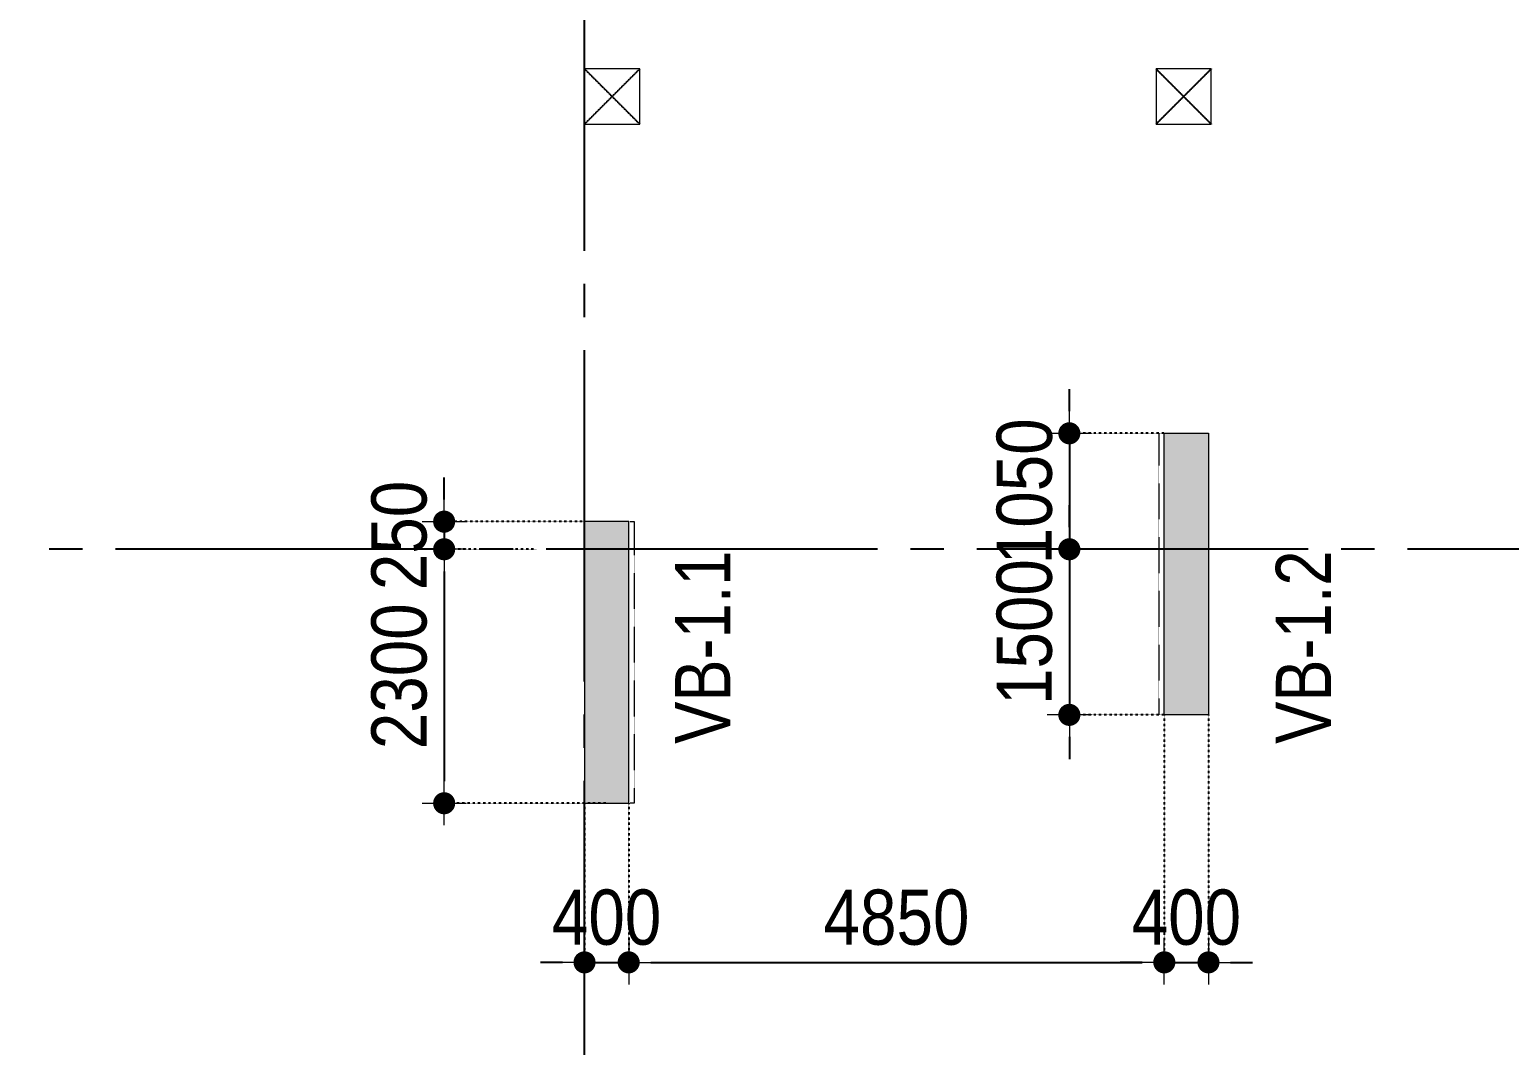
# Model space of a CAD drawing. Header units: millimetres. Extents: x -3973692 to -2843767, y 592734 to 838475.
# Drawn here: x -3476670 to -3463270, y 757738 to 766937 of the extents above; entities that cross this region are included whole.
import ezdxf
from ezdxf.enums import TextEntityAlignment as Align

# ---------------------------------------------------------------- set-up
doc = ezdxf.new("R2010")
doc.units = ezdxf.units.MM
doc.header["$MEASUREMENT"] = 0
doc.header["$PDMODE"] = 3
doc.header["$PDSIZE"] = -20
for name, pattern in [('CHG_XX_Cot_Tang 1$0$MB_Luoi truc$0$HTT Hidden 21', [3, 2, -1]), ('CHG_XX_Luoi truc$0$MB_Luoi truc$0$Center101', [13, 10, -1, 1, -1]), ('DIVIDE2', [15.875, 6.35, -3.175, 0, -3.175, 0, -3.175]), ('HIDDEN5', [2.8375, 1.25, -1.5875])]:
    doc.linetypes.add(name, pattern=pattern)
doc.layers.get('0').update_dxf_attribs({"lineweight": 9})
doc.layers.get('Defpoints').update_dxf_attribs({"color": 10, "lineweight": 0})
for name, color, linetype, lineweight in [("'S_General_Dim_1", 1, 'Continuous', 18), ("'S_General_Divide_3 Intermediate", 3, 'DIVIDE2', 40), ('CHG_XX_Cot_Tang 1$0$NS-Pier', 150, 'Continuous', 9), ('CHG_XX_Cot_Tang 1$0$NS-Pier @ 1', 150, 'Continuous', 9), ('CHG_XX_Cot_Tang 1$0$NS-Pier @ 100', 150, 'Continuous', 9), ('CHG_XX_Cot_Tang 1$0$NS-Pier @ 150 VP1', 150, 'Continuous', 9), ('CHG_XX_Cot_Tang 1$0$NS-Pier @ 150 VP2', 150, 'Continuous', 9), ('CHG_XX_Cot_Tang 1$0$NS-Pier @ 150 VP3', 150, 'Continuous', 9), ('CHG_XX_Cot_Tang 1$0$NS-Pier @ 150 VP4', 150, 'Continuous', 9), ('CHG_XX_Cot_Tang 1$0$NS-Pier @ 150 VP5', 150, 'Continuous', 9), ('CHG_XX_Cot_Tang 1$0$NS-Pier @ 150 VP6', 150, 'Continuous', 9), ('CHG_XX_Cot_Tang 1$0$NS-Pier @ 150 VP7', 150, 'Continuous', 9), ('CHG_XX_Cot_Tang 1$0$NS-Pier @ 150 VP8', 150, 'Continuous', 9), ('CHG_XX_Cot_Tang 1$0$NS-Pier @ 150 VP9', 150, 'Continuous', 9), ('CHG_XX_Cot_Tang 1$0$NS-Pier @ 150 VPModel', 150, 'Continuous', 9), ('CHG_XX_Cot_Tang 1$0$NS-Pier @ 200 VP11', 150, 'Continuous', 9), ('CHG_XX_Cot_Tang 1$0$NS-Pier @ 200 VP12', 150, 'Continuous', 9), ('CHG_XX_Cot_Tang 1$0$NS-Pier @ 200 VP13', 150, 'Continuous', 9), ('CHG_XX_Cot_Tang 1$0$NS-Pier @ 200 VP14', 150, 'Continuous', 9), ('CHG_XX_Cot_Tang 1$0$NS-Pier @ 200 VP15', 150, 'Continuous', 9), ('CHG_XX_Cot_Tang 1$0$NS-Pier @ 200 VP16', 150, 'Continuous', 9), ('CHG_XX_Cot_Tang 1$0$NS-Pier @ 200 VP17', 150, 'Continuous', 9), ('CHG_XX_Cot_Tang 1$0$NS-Pier @ 200 VP18', 150, 'Continuous', 9), ('CHG_XX_Cot_Tang 1$0$NS-Pier @ 200 VP19', 150, 'Continuous', 9), ('CHG_XX_Cot_Tang 1$0$NS-Pier @ 200 VP21', 150, 'Continuous', 9), ('CHG_XX_Cot_Tang 1$0$NS-Pier @ 200 VP22', 150, 'Continuous', 9), ('CHG_XX_Cot_Tang 1$0$NS-Pier @ 200 VP23', 150, 'Continuous', 9), ('CHG_XX_Cot_Tang 1$0$NS-Pier @ 200 VP24', 150, 'Continuous', 9), ('CHG_XX_Cot_Tang 1$0$NS-Pier @ 200 VP25', 150, 'Continuous', 9), ('CHG_XX_Cot_Tang 1$0$NS-Pier @ 200 VP26', 150, 'Continuous', 9), ('CHG_XX_Cot_Tang 1$0$NS-Pier @ 200 VP27', 150, 'Continuous', 9), ('CHG_XX_Cot_Tang 1$0$NS-Pier @ 200 VP28', 150, 'Continuous', 9), ('CHG_XX_Cot_Tang 1$0$NS-Pier @ 200 VP30', 150, 'Continuous', 9), ('CHG_XX_Cot_Tang 1$0$NS-Pier @ 200 VP31', 150, 'Continuous', 9), ('CHG_XX_Cot_Tang 1$0$NS-Pier @ 200 VP32', 150, 'Continuous', 9), ('CHG_XX_Cot_Tang 1$0$NS-Pier @ 200 VP33', 150, 'Continuous', 9), ('CHG_XX_Cot_Tang 1$0$NS-Pier @ 200 VP34', 150, 'Continuous', 9), ('CHG_XX_Cot_Tang 1$0$NS-Pier @ 200 VP35', 150, 'Continuous', 9), ('CHG_XX_Cot_Tang 1$0$NS-Pier @ 200 VP36', 150, 'Continuous', 9), ('CHG_XX_Cot_Tang 1$0$NS-Pier @ 200 VP37', 150, 'Continuous', 9), ('CHG_XX_Cot_Tang 1$0$NS-Pier @ 200 VPModel', 150, 'Continuous', 9), ('CHG_XX_Cot_Tang 1$0$NS-Pier @ 350 VP10', 150, 'Continuous', 9), ('CHG_XX_Cot_Tang 1$0$NS-Pier @ 350 VP20', 150, 'Continuous', 9), ('CHG_XX_Cot_Tang 1$0$NS-Pier @ 350 VP29', 150, 'Continuous', 9), ('CHG_XX_Cot_Tang 1$0$NS-Pier @ 350 VPModel', 150, 'Continuous', 9), ('TEXT', 7, 'Continuous', 15)]:
    doc.layers.add(name, color=color, linetype=linetype, lineweight=lineweight)
for name, color, linetype in [('CHG_XX_Cot_Tang 1$0$cot 500 dung +850', 1, 'Continuous'), ('CHG_XX_Luoi truc$0$Grid', 34, 'Continuous'), ('CHG_XX_Luoi truc$0$Grid Line', 251, 'CHG_XX_Luoi truc$0$MB_Luoi truc$0$Center101'), ('dim', 1, 'Continuous')]:
    doc.layers.add(name, color=color, linetype=linetype)
doc.styles.add('arial', font='arial.ttf', dxfattribs={"width": 0.85})
doc.styles.add('CHG_XX_Luoi truc$0$MB_Luoi truc$0$Grid A-F$0$VNI-HelveCB', font='')
doc.styles.add('TTP-HelCon', font='')
doc.styles.get('CHG_XX_Luoi truc$0$MB_Luoi truc$0$Grid A-F$0$VNI-HelveCB').set_extended_font_data('VNI-Helve-Condense', bold=True)
doc.styles.get('TTP-HelCon').set_extended_font_data('VNI-Helve-Condense')
doc.dimstyles.new('200', dxfattribs={"dimscale": 200, "dimtxt": 2.5, "dimasz": 1, "dimexe": 0, "dimexo": 0, "dimgap": 0.75, "dimtad": 1, "dimdec": 0, "dimrnd": 10, "dimzin": 9, "dimdsep": 46, "dimtxsty": 'arial', "dimblk1": 'DIMDOT', "dimblk2": 'DIMDOT', "dimsah": 1, "dimcen": 2, "dimdle": 3, "dimclre": 8, "dimclrt": 2, "dimadec": 0, "dimazin": 0, "dimtfac": 1, "dimtdec": 0, "dimtix": 1, "dimtmove": 2, "dimatfit": 3, "dimldrblk": 'DIMPIJL', "dimfxl": 1, "dimtvp": 1.8, "dimtolj": 1, "dimtzin": 0, "dimarcsym": 0})

# ---------------------------------------------------------------- blocks, each defined once
blk = doc.blocks.new('*U3260')
at = {"layer": 'CHG_XX_Cot_Tang 1$0$NS-Pier @ 1'}
h = blk.add_hatch(color=256, dxfattribs=at)
h.dxf.hatch_style = 1
h.paths.add_polyline_path([(400, 0), (0, 0), (0, -2550), (400, -2550)])
at = {"layer": 'CHG_XX_Cot_Tang 1$0$NS-Pier @ 100'}
h = blk.add_hatch(color=256, dxfattribs=at)
h.dxf.hatch_style = 1
h.paths.add_polyline_path([(400, 0), (0, 0), (0, -2550), (400, -2550)])
at = {"layer": 'CHG_XX_Cot_Tang 1$0$NS-Pier @ 150 VP1'}
h = blk.add_hatch(color=256, dxfattribs=at)
h.dxf.hatch_style = 1
h.paths.add_polyline_path([(400, 0), (0, 0), (0, -2550), (400, -2550)])
at = {"layer": 'CHG_XX_Cot_Tang 1$0$NS-Pier @ 150 VP2'}
h = blk.add_hatch(color=256, dxfattribs=at)
h.dxf.hatch_style = 1
h.paths.add_polyline_path([(400, 0), (0, 0), (0, -2550), (400, -2550)])
at = {"layer": 'CHG_XX_Cot_Tang 1$0$NS-Pier @ 150 VP3'}
h = blk.add_hatch(color=256, dxfattribs=at)
h.dxf.hatch_style = 1
h.paths.add_polyline_path([(400, 0), (0, 0), (0, -2550), (400, -2550)])
at = {"layer": 'CHG_XX_Cot_Tang 1$0$NS-Pier @ 150 VP4'}
h = blk.add_hatch(color=256, dxfattribs=at)
h.dxf.hatch_style = 1
h.paths.add_polyline_path([(400, 0), (0, 0), (0, -2550), (400, -2550)])
at = {"layer": 'CHG_XX_Cot_Tang 1$0$NS-Pier @ 150 VP5'}
h = blk.add_hatch(color=256, dxfattribs=at)
h.dxf.hatch_style = 1
h.paths.add_polyline_path([(400, 0), (0, 0), (0, -2550), (400, -2550)])
at = {"layer": 'CHG_XX_Cot_Tang 1$0$NS-Pier @ 150 VP6'}
h = blk.add_hatch(color=256, dxfattribs=at)
h.dxf.hatch_style = 1
h.paths.add_polyline_path([(400, 0), (0, 0), (0, -2550), (400, -2550)])
at = {"layer": 'CHG_XX_Cot_Tang 1$0$NS-Pier @ 150 VP7'}
h = blk.add_hatch(color=256, dxfattribs=at)
h.dxf.hatch_style = 1
h.paths.add_polyline_path([(400, 0), (0, 0), (0, -2550), (400, -2550)])
at = {"layer": 'CHG_XX_Cot_Tang 1$0$NS-Pier @ 150 VP8'}
h = blk.add_hatch(color=256, dxfattribs=at)
h.dxf.hatch_style = 1
h.paths.add_polyline_path([(400, 0), (0, 0), (0, -2550), (400, -2550)])
at = {"layer": 'CHG_XX_Cot_Tang 1$0$NS-Pier @ 150 VP9'}
h = blk.add_hatch(color=256, dxfattribs=at)
h.dxf.hatch_style = 1
h.paths.add_polyline_path([(400, 0), (0, 0), (0, -2550), (400, -2550)])
at = {"layer": 'CHG_XX_Cot_Tang 1$0$NS-Pier @ 150 VPModel'}
h = blk.add_hatch(color=256, dxfattribs=at)
h.dxf.hatch_style = 1
h.paths.add_polyline_path([(400, 0), (0, 0), (0, -2550), (400, -2550)])
at = {"layer": 'CHG_XX_Cot_Tang 1$0$NS-Pier @ 200 VP11'}
h = blk.add_hatch(color=256, dxfattribs=at)
h.dxf.hatch_style = 1
h.paths.add_polyline_path([(400, 0), (0, 0), (0, -2550), (400, -2550)])
at = {"layer": 'CHG_XX_Cot_Tang 1$0$NS-Pier @ 200 VP12'}
h = blk.add_hatch(color=256, dxfattribs=at)
h.dxf.hatch_style = 1
h.paths.add_polyline_path([(400, 0), (0, 0), (0, -2550), (400, -2550)])
at = {"layer": 'CHG_XX_Cot_Tang 1$0$NS-Pier @ 200 VP13'}
h = blk.add_hatch(color=256, dxfattribs=at)
h.dxf.hatch_style = 1
h.paths.add_polyline_path([(400, 0), (0, 0), (0, -2550), (400, -2550)])
at = {"layer": 'CHG_XX_Cot_Tang 1$0$NS-Pier @ 200 VP14'}
h = blk.add_hatch(color=256, dxfattribs=at)
h.dxf.hatch_style = 1
h.paths.add_polyline_path([(400, 0), (0, 0), (0, -2550), (400, -2550)])
at = {"layer": 'CHG_XX_Cot_Tang 1$0$NS-Pier @ 200 VP15'}
h = blk.add_hatch(color=256, dxfattribs=at)
h.dxf.hatch_style = 1
h.paths.add_polyline_path([(400, 0), (0, 0), (0, -2550), (400, -2550)])
at = {"layer": 'CHG_XX_Cot_Tang 1$0$NS-Pier @ 200 VP16'}
h = blk.add_hatch(color=256, dxfattribs=at)
h.dxf.hatch_style = 1
h.paths.add_polyline_path([(400, 0), (0, 0), (0, -2550), (400, -2550)])
at = {"layer": 'CHG_XX_Cot_Tang 1$0$NS-Pier @ 200 VP17'}
h = blk.add_hatch(color=256, dxfattribs=at)
h.dxf.hatch_style = 1
h.paths.add_polyline_path([(400, 0), (0, 0), (0, -2550), (400, -2550)])
at = {"layer": 'CHG_XX_Cot_Tang 1$0$NS-Pier @ 200 VP18'}
h = blk.add_hatch(color=256, dxfattribs=at)
h.dxf.hatch_style = 1
h.paths.add_polyline_path([(400, 0), (0, 0), (0, -2550), (400, -2550)])
at = {"layer": 'CHG_XX_Cot_Tang 1$0$NS-Pier @ 200 VP19'}
h = blk.add_hatch(color=256, dxfattribs=at)
h.dxf.hatch_style = 1
h.paths.add_polyline_path([(400, 0), (0, 0), (0, -2550), (400, -2550)])
at = {"layer": 'CHG_XX_Cot_Tang 1$0$NS-Pier @ 200 VP21'}
h = blk.add_hatch(color=256, dxfattribs=at)
h.dxf.hatch_style = 1
h.paths.add_polyline_path([(400, 0), (0, 0), (0, -2550), (400, -2550)])
at = {"layer": 'CHG_XX_Cot_Tang 1$0$NS-Pier @ 200 VP22'}
h = blk.add_hatch(color=256, dxfattribs=at)
h.dxf.hatch_style = 1
h.paths.add_polyline_path([(400, 0), (0, 0), (0, -2550), (400, -2550)])
at = {"layer": 'CHG_XX_Cot_Tang 1$0$NS-Pier @ 200 VP23'}
h = blk.add_hatch(color=256, dxfattribs=at)
h.dxf.hatch_style = 1
h.paths.add_polyline_path([(400, 0), (0, 0), (0, -2550), (400, -2550)])
at = {"layer": 'CHG_XX_Cot_Tang 1$0$NS-Pier @ 200 VP24'}
h = blk.add_hatch(color=256, dxfattribs=at)
h.dxf.hatch_style = 1
h.paths.add_polyline_path([(400, 0), (0, 0), (0, -2550), (400, -2550)])
at = {"layer": 'CHG_XX_Cot_Tang 1$0$NS-Pier @ 200 VP25'}
h = blk.add_hatch(color=256, dxfattribs=at)
h.dxf.hatch_style = 1
h.paths.add_polyline_path([(400, 0), (0, 0), (0, -2550), (400, -2550)])
at = {"layer": 'CHG_XX_Cot_Tang 1$0$NS-Pier @ 200 VP26'}
h = blk.add_hatch(color=256, dxfattribs=at)
h.dxf.hatch_style = 1
h.paths.add_polyline_path([(400, 0), (0, 0), (0, -2550), (400, -2550)])
at = {"layer": 'CHG_XX_Cot_Tang 1$0$NS-Pier @ 200 VP27'}
h = blk.add_hatch(color=256, dxfattribs=at)
h.dxf.hatch_style = 1
h.paths.add_polyline_path([(400, 0), (0, 0), (0, -2550), (400, -2550)])
at = {"layer": 'CHG_XX_Cot_Tang 1$0$NS-Pier @ 200 VP28'}
h = blk.add_hatch(color=256, dxfattribs=at)
h.dxf.hatch_style = 1
h.paths.add_polyline_path([(400, 0), (0, 0), (0, -2550), (400, -2550)])
at = {"layer": 'CHG_XX_Cot_Tang 1$0$NS-Pier @ 200 VP30'}
h = blk.add_hatch(color=256, dxfattribs=at)
h.dxf.hatch_style = 1
h.paths.add_polyline_path([(400, 0), (0, 0), (0, -2550), (400, -2550)])
at = {"layer": 'CHG_XX_Cot_Tang 1$0$NS-Pier @ 200 VP31'}
h = blk.add_hatch(color=256, dxfattribs=at)
h.dxf.hatch_style = 1
h.paths.add_polyline_path([(400, 0), (0, 0), (0, -2550), (400, -2550)])
at = {"layer": 'CHG_XX_Cot_Tang 1$0$NS-Pier @ 200 VP32'}
h = blk.add_hatch(color=256, dxfattribs=at)
h.dxf.hatch_style = 1
h.paths.add_polyline_path([(400, 0), (0, 0), (0, -2550), (400, -2550)])
at = {"layer": 'CHG_XX_Cot_Tang 1$0$NS-Pier @ 200 VP33'}
h = blk.add_hatch(color=256, dxfattribs=at)
h.dxf.hatch_style = 1
h.paths.add_polyline_path([(400, 0), (0, 0), (0, -2550), (400, -2550)])
at = {"layer": 'CHG_XX_Cot_Tang 1$0$NS-Pier @ 200 VP34'}
h = blk.add_hatch(color=256, dxfattribs=at)
h.dxf.hatch_style = 1
h.paths.add_polyline_path([(400, 0), (0, 0), (0, -2550), (400, -2550)])
at = {"layer": 'CHG_XX_Cot_Tang 1$0$NS-Pier @ 200 VP35'}
h = blk.add_hatch(color=256, dxfattribs=at)
h.dxf.hatch_style = 1
h.paths.add_polyline_path([(400, 0), (0, 0), (0, -2550), (400, -2550)])
at = {"layer": 'CHG_XX_Cot_Tang 1$0$NS-Pier @ 200 VP36'}
h = blk.add_hatch(color=256, dxfattribs=at)
h.dxf.hatch_style = 1
h.paths.add_polyline_path([(400, 0), (0, 0), (0, -2550), (400, -2550)])
at = {"layer": 'CHG_XX_Cot_Tang 1$0$NS-Pier @ 200 VP37'}
h = blk.add_hatch(color=256, dxfattribs=at)
h.dxf.hatch_style = 1
h.paths.add_polyline_path([(400, 0), (0, 0), (0, -2550), (400, -2550)])
at = {"layer": 'CHG_XX_Cot_Tang 1$0$NS-Pier @ 200 VPModel'}
h = blk.add_hatch(color=256, dxfattribs=at)
h.dxf.hatch_style = 1
h.paths.add_polyline_path([(400, 0), (0, 0), (0, -2550), (400, -2550)])
at = {"layer": 'CHG_XX_Cot_Tang 1$0$NS-Pier @ 350 VP10'}
h = blk.add_hatch(color=256, dxfattribs=at)
h.dxf.hatch_style = 1
h.paths.add_polyline_path([(400, 0), (0, 0), (0, -2550), (400, -2550)])
at = {"layer": 'CHG_XX_Cot_Tang 1$0$NS-Pier @ 350 VP20'}
h = blk.add_hatch(color=256, dxfattribs=at)
h.dxf.hatch_style = 1
h.paths.add_polyline_path([(400, 0), (0, 0), (0, -2550), (400, -2550)])
at = {"layer": 'CHG_XX_Cot_Tang 1$0$NS-Pier @ 350 VP29'}
h = blk.add_hatch(color=256, dxfattribs=at)
h.dxf.hatch_style = 1
h.paths.add_polyline_path([(400, 0), (0, 0), (0, -2550), (400, -2550)])
at = {"layer": 'CHG_XX_Cot_Tang 1$0$NS-Pier @ 350 VPModel'}
h = blk.add_hatch(color=256, dxfattribs=at)
h.dxf.hatch_style = 1
h.paths.add_polyline_path([(400, 0), (0, 0), (0, -2550), (400, -2550)])
blk = doc.blocks.new('CHG_XX_Cot_Tang 1$0$Block A_C450x2250')
at = {"layer": 'CHG_XX_Cot_Tang 1$0$NS-Pier', "color": 9, "linetype": 'CHG_XX_Cot_Tang 1$0$MB_Luoi truc$0$HTT Hidden 21'}
blk.add_lwpolyline([(0, 0), (-50, 0), (-50, -2550), (0, -2550)], dxfattribs=at)
at = {"layer": 'CHG_XX_Cot_Tang 1$0$NS-Pier'}
blk.add_lwpolyline([(400, -2550), (0, -2550), (0, 0), (400, 0)], close=True, dxfattribs=at)
blk.add_blockref('*U3260', (0, 0), dxfattribs=at)
blk = doc.blocks.new('CHG_XX_Cot_Tang 1$0$500x500')
at = {"color": 1, "linetype": 'CHG_XX_Cot_Tang 1$0$MB_Luoi truc$0$HTT Hidden 21'}
for p, q in [((250, 250), (-250, -250)), ((-250, 250), (250, -250))]:
    blk.add_line(p, q, dxfattribs=at)
at = {"layer": 'CHG_XX_Cot_Tang 1$0$NS-Pier', "color": 1}
blk.add_lwpolyline([(250, -250), (250, 250), (-250, 250), (-250, -250)], close=True, dxfattribs=at)
blk = doc.blocks.new('*U2841')
at = {"layer": 'CHG_XX_Luoi truc$0$Grid Line'}
blk.add_line((0, 0), (0, 608), dxfattribs=at)
at = {"layer": 'CHG_XX_Luoi truc$0$Grid', "lineweight": -2, "style": 'CHG_XX_Luoi truc$0$MB_Luoi truc$0$Grid A-F$0$VNI-HelveCB'}
for tag, p in [('GRIDSUB', (0, 617)), ('GRID', (0, -9))]:
    blk.add_attdef(tag, text='', height=5, dxfattribs=at).set_placement(p, align=Align.MIDDLE)
blk = doc.blocks.new('*U2843')
at = {"layer": 'CHG_XX_Luoi truc$0$Grid Line'}
blk.add_line((0, 0), (0, 438), dxfattribs=at)
at = {"layer": 'CHG_XX_Luoi truc$0$Grid', "lineweight": -2, "style": 'CHG_XX_Luoi truc$0$MB_Luoi truc$0$Grid A-F$0$VNI-HelveCB'}
for tag, p in [('GRIDSUB', (0, 447)), ('GRID', (0, -9))]:
    blk.add_attdef(tag, text='', height=5, dxfattribs=at).set_placement(p, align=Align.MIDDLE)
blk = doc.blocks.new('CHG_XX_Luoi truc')
at = {"layer": 'CHG_XX_Luoi truc$0$Grid', "xscale": 300, "yscale": 300, "zscale": 300}
blk.add_blockref('*U2841', (76850, -12747), dxfattribs=at)
at = {"layer": 'CHG_XX_Luoi truc$0$Grid', "xscale": 300.0000000000013, "yscale": 300.0000000000013, "zscale": 300.0000000000013, "rotation": 90}
blk.add_blockref('*U2843', (110703, 152250), dxfattribs=at)
blk = doc.blocks.new('CHG_XX_Cot_Tang 1')
at = {"layer": 'CHG_XX_Cot_Tang 1$0$cot 500 dung +850'}
for p in [(77100, 156350), (82275, 156350)]:
    blk.add_blockref('CHG_XX_Cot_Tang 1$0$500x500', p, dxfattribs=at)
at = {"layer": 'CHG_XX_Cot_Tang 1$0$NS-Pier'}
for name, p in [('CHG_XX_Luoi truc', (0, 0)), ('CHG_XX_Cot_Tang 1$0$Block A_C450x2250', (82100, 153300))]:
    blk.add_blockref(name, p, dxfattribs=at)
at = {"layer": 'CHG_XX_Cot_Tang 1$0$NS-Pier', "xscale": -1}
blk.add_blockref('CHG_XX_Cot_Tang 1$0$Block A_C450x2250', (77250, 152500), dxfattribs=at)
blk = doc.blocks.new('DIMDOT')
for p, q in [((0, -1), (0, 1)), ((1, 0), (-1, 0))]:
    blk.add_line(p, q)
at = {"const_width": 0.5}
blk.add_lwpolyline([(-0.25, 0, 1), (0.25, 0, 1)], format="xyb", close=True, dxfattribs=at)
blk = doc.blocks.new('*D151')
at = {"layer": "'S_General_Dim_1", "color": 8, "linetype": 'HIDDEN5', "lineweight": -2, "transparency": 16777216}
for p, q in [((-3471645, 759931), (-3471645, 758490)), ((-3471245, 759931), (-3471245, 758490))]:
    blk.add_line(p, q, dxfattribs=at)
at = {"layer": "'S_General_Dim_1", "color": 0, "lineweight": -2, "transparency": 16777216}
for p, q in [((-3471845, 758490), (-3472045, 758490)), ((-3471645, 758490), (-3471245, 758490)), ((-3471045, 758490), (-3470845, 758490))]:
    blk.add_line(p, q, dxfattribs=at)
at = {"layer": 'Defpoints', "color": 0, "transparency": 16777216}
for p in [(-3471645, 759931), (-3471245, 759931), (-3471245, 758490)]:
    blk.add_point(p, dxfattribs=at)
at = {"layer": "'S_General_Dim_1", "color": 0, "lineweight": -2, "transparency": 16777216, "xscale": 200, "yscale": 200, "zscale": 200}
blk.add_blockref('DIMDOT', (-3471645, 758490), dxfattribs=at)
at = {"layer": "'S_General_Dim_1", "color": 0, "lineweight": -2, "transparency": 16777216, "xscale": 200, "yscale": 200, "zscale": 200, "rotation": 180}
blk.add_blockref('DIMDOT', (-3471245, 758490), dxfattribs=at)
at = {"layer": "'S_General_Dim_1", "color": 2, "transparency": 16777216, "insert": (-3471445, 758896), "char_height": 500, "attachment_point": 5, "style": 'arial'}
blk.add_mtext('\\A1;400', dxfattribs=at)
blk = doc.blocks.new('DIMPIJL')
at = {"linetype": 'ByBlock'}
blk.add_solid([(-2.5, 0.417), (-2.5, -0.417), (0, 0)], dxfattribs=at)
blk = doc.blocks.new('*D152')
at = {"layer": "'S_General_Dim_1", "color": 8, "linetype": 'HIDDEN5', "lineweight": -2, "transparency": 16777216}
for p, q in [((-3466395, 760731), (-3466395, 758490)), ((-3471245, 759931), (-3471245, 758490))]:
    blk.add_line(p, q, dxfattribs=at)
at = {"layer": "'S_General_Dim_1", "color": 0, "lineweight": -2, "transparency": 16777216}
blk.add_line((-3471045, 758490), (-3466595, 758490), dxfattribs=at)
at = {"layer": 'Defpoints', "color": 0, "transparency": 16777216}
for p in [(-3466395, 760731), (-3471245, 759931), (-3466395, 758490)]:
    blk.add_point(p, dxfattribs=at)
at = {"layer": "'S_General_Dim_1", "color": 0, "lineweight": -2, "transparency": 16777216, "xscale": 200, "yscale": 200, "zscale": 200, "rotation": 180}
blk.add_blockref('DIMDOT', (-3471245, 758490), dxfattribs=at)
at = {"layer": "'S_General_Dim_1", "color": 0, "lineweight": -2, "transparency": 16777216, "xscale": 200, "yscale": 200, "zscale": 200}
blk.add_blockref('DIMDOT', (-3466395, 758490), dxfattribs=at)
at = {"layer": "'S_General_Dim_1", "color": 2, "transparency": 16777216, "insert": (-3468820, 758896), "char_height": 500, "attachment_point": 5, "style": 'arial'}
blk.add_mtext('\\A1;4850', dxfattribs=at)
blk = doc.blocks.new('*D153')
at = {"layer": "'S_General_Dim_1", "color": 8, "linetype": 'HIDDEN5', "lineweight": -2, "transparency": 16777216}
for p, q in [((-3466395, 760731), (-3466395, 758490)), ((-3465995, 760731), (-3465995, 758490))]:
    blk.add_line(p, q, dxfattribs=at)
at = {"layer": "'S_General_Dim_1", "color": 0, "lineweight": -2, "transparency": 16777216}
for p, q in [((-3466595, 758490), (-3466795, 758490)), ((-3466395, 758490), (-3465995, 758490)), ((-3465795, 758490), (-3465595, 758490))]:
    blk.add_line(p, q, dxfattribs=at)
at = {"layer": 'Defpoints', "color": 0, "transparency": 16777216}
for p in [(-3466395, 760731), (-3465995, 760731), (-3465995, 758490)]:
    blk.add_point(p, dxfattribs=at)
at = {"layer": "'S_General_Dim_1", "color": 0, "lineweight": -2, "transparency": 16777216, "xscale": 200, "yscale": 200, "zscale": 200}
blk.add_blockref('DIMDOT', (-3466395, 758490), dxfattribs=at)
at = {"layer": "'S_General_Dim_1", "color": 0, "lineweight": -2, "transparency": 16777216, "xscale": 200, "yscale": 200, "zscale": 200, "rotation": 180}
blk.add_blockref('DIMDOT', (-3465995, 758490), dxfattribs=at)
at = {"layer": "'S_General_Dim_1", "color": 2, "transparency": 16777216, "insert": (-3466195, 758896), "char_height": 500, "attachment_point": 5, "style": 'arial'}
blk.add_mtext('\\A1;400', dxfattribs=at)
blk = doc.blocks.new('*D154')
at = {"layer": "'S_General_Dim_1", "color": 0, "lineweight": -2, "transparency": 16777216}
for p, q in [((-3472916, 762681), (-3472916, 762881)), ((-3472916, 762481), (-3472916, 762231)), ((-3472916, 762031), (-3472916, 761831))]:
    blk.add_line(p, q, dxfattribs=at)
at = {"layer": "'S_General_Dim_1", "color": 8, "linetype": 'HIDDEN5', "lineweight": -2, "transparency": 16777216}
for p, q in [((-3471645, 762481), (-3472916, 762481)), ((-3472080, 762231), (-3472916, 762231))]:
    blk.add_line(p, q, dxfattribs=at)
at = {"layer": 'Defpoints', "color": 0, "transparency": 16777216}
for p in [(-3471645, 762481), (-3472916, 762231), (-3472080, 762231)]:
    blk.add_point(p, dxfattribs=at)
at = {"layer": "'S_General_Dim_1", "color": 0, "lineweight": -2, "transparency": 16777216, "xscale": 200, "yscale": 200, "zscale": 200}
for p, rotation in [((-3472916, 762481), 270), ((-3472916, 762231), 90)]:
    blk.add_blockref('DIMDOT', p, dxfattribs=dict(at, rotation=rotation))
at = {"layer": "'S_General_Dim_1", "color": 2, "transparency": 16777216, "insert": (-3473322, 762356), "char_height": 500, "attachment_point": 5, "rotation": 90, "style": 'arial'}
blk.add_mtext('\\A1;250', dxfattribs=at)
blk = doc.blocks.new('*D155')
at = {"layer": "'S_General_Dim_1", "color": 8, "linetype": 'HIDDEN5', "lineweight": -2, "transparency": 16777216}
for p, q in [((-3472080, 762231), (-3472916, 762231)), ((-3471445, 759931), (-3472916, 759931))]:
    blk.add_line(p, q, dxfattribs=at)
at = {"layer": "'S_General_Dim_1", "color": 0, "lineweight": -2, "transparency": 16777216}
blk.add_line((-3472916, 762031), (-3472916, 760131), dxfattribs=at)
at = {"layer": 'Defpoints', "color": 0, "transparency": 16777216}
for p in [(-3472080, 762231), (-3472916, 759931), (-3471445, 759931)]:
    blk.add_point(p, dxfattribs=at)
at = {"layer": "'S_General_Dim_1", "color": 0, "lineweight": -2, "transparency": 16777216, "xscale": 200, "yscale": 200, "zscale": 200}
for p, rotation in [((-3472916, 762231), 90), ((-3472916, 759931), 270)]:
    blk.add_blockref('DIMDOT', p, dxfattribs=dict(at, rotation=rotation))
at = {"layer": "'S_General_Dim_1", "color": 2, "transparency": 16777216, "insert": (-3473322, 761081), "char_height": 500, "attachment_point": 5, "rotation": 90, "style": 'arial'}
blk.add_mtext('\\A1;2300', dxfattribs=at)
blk = doc.blocks.new('*D197')
at = {"layer": "'S_General_Dim_1", "color": 0, "lineweight": -2, "transparency": 16777216}
for p, q in [((-3467255, 763481), (-3467255, 763681)), ((-3467255, 763281), (-3467255, 762231)), ((-3467255, 762031), (-3467255, 761831))]:
    blk.add_line(p, q, dxfattribs=at)
at = {"layer": "'S_General_Dim_1", "color": 8, "linetype": 'HIDDEN5', "lineweight": -2, "transparency": 16777216}
for p, q in [((-3466395, 763281), (-3467255, 763281)), ((-3466395, 762231), (-3467255, 762231))]:
    blk.add_line(p, q, dxfattribs=at)
at = {"layer": 'Defpoints', "color": 0, "transparency": 16777216}
for p in [(-3466395, 763281), (-3467255, 762231), (-3466395, 762231)]:
    blk.add_point(p, dxfattribs=at)
at = {"layer": "'S_General_Dim_1", "color": 0, "lineweight": -2, "transparency": 16777216, "xscale": 200, "yscale": 200, "zscale": 200}
for p, rotation in [((-3467255, 763281), 270), ((-3467255, 762231), 90)]:
    blk.add_blockref('DIMDOT', p, dxfattribs=dict(at, rotation=rotation))
at = {"layer": "'S_General_Dim_1", "color": 2, "transparency": 16777216, "insert": (-3467660, 762756), "char_height": 500, "attachment_point": 5, "rotation": 90, "style": 'arial'}
blk.add_mtext('\\A1;1050', dxfattribs=at)
blk = doc.blocks.new('*D198')
at = {"layer": "'S_General_Dim_1", "color": 0, "lineweight": -2, "transparency": 16777216}
for p, q in [((-3467255, 762431), (-3467255, 762631)), ((-3467255, 762231), (-3467255, 760731)), ((-3467255, 760531), (-3467255, 760331))]:
    blk.add_line(p, q, dxfattribs=at)
at = {"layer": "'S_General_Dim_1", "color": 8, "linetype": 'HIDDEN5', "lineweight": -2, "transparency": 16777216}
for p, q in [((-3466395, 762231), (-3467255, 762231)), ((-3466395, 760731), (-3467255, 760731))]:
    blk.add_line(p, q, dxfattribs=at)
at = {"layer": 'Defpoints', "color": 0, "transparency": 16777216}
for p in [(-3466395, 762231), (-3467255, 760731), (-3466395, 760731)]:
    blk.add_point(p, dxfattribs=at)
at = {"layer": "'S_General_Dim_1", "color": 0, "lineweight": -2, "transparency": 16777216, "xscale": 200, "yscale": 200, "zscale": 200}
for p, rotation in [((-3467255, 762231), 270), ((-3467255, 760731), 90)]:
    blk.add_blockref('DIMDOT', p, dxfattribs=dict(at, rotation=rotation))
at = {"layer": "'S_General_Dim_1", "color": 2, "transparency": 16777216, "insert": (-3467660, 761481), "char_height": 500, "attachment_point": 5, "rotation": 90, "style": 'arial'}
blk.add_mtext('\\A1;1500', dxfattribs=at)
blk = doc.blocks.new('b')
at = {"layer": 'TEXT', "color": 3, "style": 'TTP-HelCon'}
for s, p in [('VB-1.1', (-21380, -1762)), ('VB-1.2', (-15940, -1762))]:
    blk.add_text(s, height=500, rotation=90, dxfattribs=at).set_placement(p)

msp = doc.modelspace()

# ---------------------------------------------------------------- block references
at = {"layer": "'S_General_Divide_3 Intermediate"}
msp.add_blockref('CHG_XX_Cot_Tang 1', (-3548495.2, 609981), dxfattribs=at)
at = {"layer": 'dim'}
msp.add_blockref('b', (-3448945.2, 762231), dxfattribs=at)

# ---------------------------------------------------------------- dimensions: what is measured, and where the dimension line sits
at = {"layer": "'S_General_Dim_1"}
for base, p1, p2, picture, middle in [((-3467254.5, 762231), (-3466395.2, 763281), (-3466395.2, 762231), '*D197', (-3467659.8, 762756)), ((-3472916.4, 762231), (-3471645.2, 762481), (-3472080.2, 762231), '*D154', (-3473321.6, 762356)), ((-3467254.5, 760731), (-3466395.2, 762231), (-3466395.2, 760731), '*D198', (-3467659.8, 761481)), ((-3472916.4, 759931), (-3472080.2, 762231), (-3471445.2, 759931), '*D155', (-3473321.8, 761081))]:
    dim = msp.add_linear_dim(base=base, p1=p1, p2=p2, angle=90, dimstyle='200', dxfattribs=at)
    dim.commit()
    dim.dimension.update_dxf_attribs({"geometry": picture, "text_midpoint": middle})
for base, p1, p2, picture, middle in [((-3466395.2, 758490.4), (-3471245.2, 759931), (-3466395.2, 760731), '*D152', (-3468820.2, 758895.7)), ((-3465995.2, 758490.4), (-3466395.2, 760731), (-3465995.2, 760731), '*D153', (-3466195.2, 758895.7)), ((-3471245.2, 758490.4), (-3471645.2, 759931), (-3471245.2, 759931), '*D151', (-3471445.2, 758895.7))]:
    dim = msp.add_linear_dim(base=base, p1=p1, p2=p2, dimstyle='200', dxfattribs=at)
    dim.commit()
    dim.dimension.update_dxf_attribs({"geometry": picture, "text_midpoint": middle})

doc.saveas('drawing.dxf')
